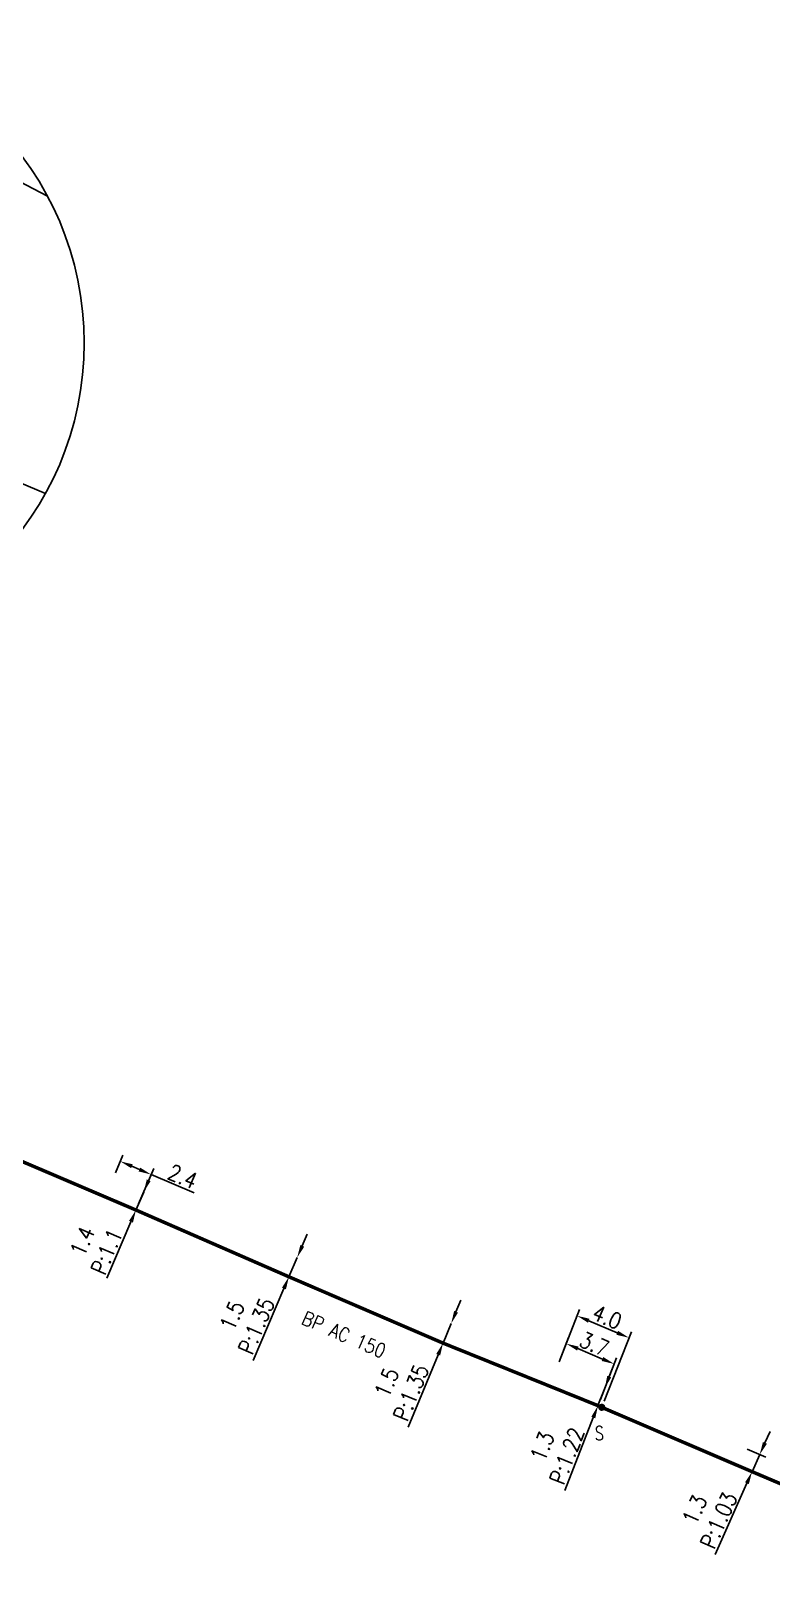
# Model space of a CAD drawing. Header units: millimetres. Extents: x 185000 to 186000, y 127990 to 129010.
# Drawn here: x 185599.1 to 185651.7, y 128864.8 to 128975.2 of the extents above; entities that cross this region are included whole.
import ezdxf
from ezdxf.enums import TextEntityAlignment as Align

# ---------------------------------------------------------------- set-up
doc = ezdxf.new("R2010")
doc.units = ezdxf.units.MM
doc.header["$PDMODE"] = 34
doc.linetypes.add('L_25_AP', pattern=[2000, 1000, 1000])
doc.layers.get('0').update_dxf_attribs({"linetype": 'CONTINUOUS'})
doc.layers.get('DEFPOINTS').update_dxf_attribs({"linetype": 'CONTINUOUS'})
for name, color, linetype in [('L_150', 1, 'CONTINUOUS'), ('L_300', 7, 'CONTINUOUS'), ('L_900', 7, 'CONTINUOUS')]:
    doc.layers.add(name, color=color, linetype=linetype)
doc.styles.add('G_ROMANS', font='ROMANS.SHX', dxfattribs={"width": 0.75})
doc.styles.get("Standard").update_dxf_attribs({"font": 'romans.shx', "width": 0.85})
doc.dimstyles.get("Standard").update_dxf_attribs({"dimtxt": 1.5, "dimasz": 1.2, "dimexe": 0.625, "dimexo": 0.625, "dimgap": 0.25, "dimtad": 1, "dimdec": 1, "dimzin": 0, "dimdsep": 46, "dimtxsty": 'Standard', "dimcen": -0.5, "dimadec": 0, "dimazin": 0, "dimtfac": 1, "dimtdec": 1, "dimtmove": 0, "dimatfit": 3, "dimfxl": 0, "dimtolj": 1, "dimtzin": 0, "dimarcsym": 0})

# ---------------------------------------------------------------- blocks, each defined once
blk = doc.blocks.new('*D671')
at = {"layer": 'DEFPOINTS', "color": 0, "linetype": 'Continuous', "transparency": 16777216}
for p in [(185605.42, 128894.93), (185604.89, 128893.69), (185606.53, 128891.47)]:
    blk.add_point(p, dxfattribs=at)
at = {"layer": 'L_150', "color": 0, "linetype": 'Continuous', "lineweight": -2, "transparency": 16777216}
for p, q in [((185605.08, 128894.12), (185605.61, 128895.36)), ((185606.25, 128894.58), (185606.78, 128894.35)), ((185606.72, 128891.9), (185607.79, 128894.42)), ((185607.61, 128893.99), (185610.67, 128892.68))]:
    blk.add_line(p, q, dxfattribs=at)
at = {"layer": 'L_150', "color": 0, "linetype": 'Continuous', "transparency": 16777216}
for points in [[(185606.31, 128894.71), (185606.19, 128894.44), (185605.42, 128894.93)], [(185606.84, 128894.48), (185606.72, 128894.21), (185607.61, 128893.99)]]:
    blk.add_solid(points, dxfattribs=at)
at = {"layer": 'L_150', "color": 0, "linetype": 'Continuous', "transparency": 16777216, "insert": (185609.85, 128893.85), "char_height": 1.125, "attachment_point": 5, "rotation": 336.8119}
blk.add_mtext('\\A1;2.4', dxfattribs=at)
blk = doc.blocks.new('*D672')
at = {"layer": 'DEFPOINTS', "color": 0, "linetype": 'Continuous', "transparency": 16777216}
for p in [(185607.08, 128892.75), (185607.08, 128892.75), (185606.53, 128891.47)]:
    blk.add_point(p, dxfattribs=at)
at = {"layer": 'L_150', "color": 0, "linetype": 'Continuous', "lineweight": -2, "transparency": 16777216}
for p, q in [((185607.44, 128893.58), (185607.79, 128894.41)), ((185607.08, 128892.75), (185606.53, 128891.47)), ((185606.18, 128890.64), (185604.46, 128886.62))]:
    blk.add_line(p, q, dxfattribs=at)
at = {"layer": 'L_150', "color": 0, "linetype": 'Continuous', "transparency": 16777216}
for points in [[(185607.3, 128893.64), (185607.57, 128893.52), (185607.08, 128892.75)], [(185606.04, 128890.7), (185606.32, 128890.58), (185606.53, 128891.47)]]:
    blk.add_solid(points, dxfattribs=at)
at = {"layer": 'L_150', "color": 0, "linetype": 'Continuous', "transparency": 16777216, "insert": (185603.59, 128888.88), "char_height": 1.125, "attachment_point": 5, "rotation": 66.8925}
blk.add_mtext('\\A1;1.4\\PP:1.1', dxfattribs=at)
blk = doc.blocks.new('*D673')
at = {"layer": 'DEFPOINTS', "color": 0, "linetype": 'Continuous', "transparency": 16777216}
for p in [(185617.98, 128888.1), (185617.98, 128888.1), (185617.39, 128886.73)]:
    blk.add_point(p, dxfattribs=at)
at = {"layer": 'L_150', "color": 0, "linetype": 'Continuous', "lineweight": -2, "transparency": 16777216}
for p, q in [((185618.34, 128888.93), (185618.69, 128889.76)), ((185617.98, 128888.1), (185617.39, 128886.73)), ((185617.04, 128885.9), (185614.85, 128880.79))]:
    blk.add_line(p, q, dxfattribs=at)
at = {"layer": 'L_150', "color": 0, "linetype": 'Continuous', "transparency": 16777216}
for points in [[(185618.2, 128888.99), (185618.48, 128888.87), (185617.98, 128888.1)], [(185616.9, 128885.96), (185617.18, 128885.84), (185617.39, 128886.73)]]:
    blk.add_solid(points, dxfattribs=at)
at = {"layer": 'L_150', "color": 0, "linetype": 'Continuous', "transparency": 16777216, "insert": (185614.22, 128883.6), "char_height": 1.125, "attachment_point": 5, "rotation": 66.8165}
blk.add_mtext('\\A1;1.5\\PP:1.35', dxfattribs=at)
blk = doc.blocks.new('*D674')
at = {"layer": 'DEFPOINTS', "color": 0, "linetype": 'Continuous', "transparency": 16777216}
for p in [(185628.91, 128883.41), (185628.91, 128883.41), (185628.33, 128882.02)]:
    blk.add_point(p, dxfattribs=at)
at = {"layer": 'L_150', "color": 0, "linetype": 'Continuous', "lineweight": -2, "transparency": 16777216}
for p, q in [((185629.25, 128884.24), (185629.6, 128885.07)), ((185628.91, 128883.41), (185628.33, 128882.02)), ((185627.99, 128881.19), (185625.86, 128876.06))]:
    blk.add_line(p, q, dxfattribs=at)
at = {"layer": 'L_150', "color": 0, "linetype": 'Continuous', "transparency": 16777216}
for points in [[(185629.12, 128884.3), (185629.39, 128884.18), (185628.91, 128883.41)], [(185627.85, 128881.25), (185628.13, 128881.14), (185628.33, 128882.02)]]:
    blk.add_solid(points, dxfattribs=at)
at = {"layer": 'L_150', "color": 0, "linetype": 'Continuous', "transparency": 16777216, "insert": (185625.2, 128878.86), "char_height": 1.125, "attachment_point": 5, "rotation": 67.4789}
blk.add_mtext('\\A1;1.5\\PP:1.35', dxfattribs=at)
blk = doc.blocks.new('*D675')
at = {"layer": 'DEFPOINTS', "color": 0, "linetype": 'Continuous', "transparency": 16777216}
for p in [(185637.08, 128881.98), (185636.4, 128880.25), (185639.33, 128877.58)]:
    blk.add_point(p, dxfattribs=at)
at = {"layer": 'L_150', "color": 0, "linetype": 'Continuous', "lineweight": -2, "transparency": 16777216}
for p, q in [((185636.57, 128880.69), (185637.25, 128882.42)), ((185639.65, 128880.89), (185637.91, 128881.63)), ((185639.5, 128878.01), (185640.65, 128880.98))]:
    blk.add_line(p, q, dxfattribs=at)
at = {"layer": 'L_150', "color": 0, "linetype": 'Continuous', "transparency": 16777216}
for points in [[(185637.96, 128881.77), (185637.85, 128881.49), (185637.08, 128881.98)], [(185639.71, 128881.03), (185639.6, 128880.75), (185640.48, 128880.54)]]:
    blk.add_solid(points, dxfattribs=at)
at = {"layer": 'L_150', "color": 0, "linetype": 'Continuous', "transparency": 16777216, "insert": (185639.07, 128881.95), "char_height": 1.125, "attachment_point": 5, "rotation": 336.9958}
blk.add_mtext('\\A1;3.7', dxfattribs=at)
blk = doc.blocks.new('*D676')
at = {"layer": 'DEFPOINTS', "color": 0, "linetype": 'Continuous', "transparency": 16777216}
for p in [(185639.81, 128878.81), (185639.81, 128878.81), (185639.33, 128877.58)]:
    blk.add_point(p, dxfattribs=at)
at = {"layer": 'L_150', "color": 0, "linetype": 'Continuous', "lineweight": -2, "transparency": 16777216}
for p, q in [((185640.13, 128879.65), (185640.46, 128880.48)), ((185639.81, 128878.81), (185639.33, 128877.58)), ((185639, 128876.74), (185636.98, 128871.56))]:
    blk.add_line(p, q, dxfattribs=at)
at = {"layer": 'L_150', "color": 0, "linetype": 'Continuous', "transparency": 16777216}
for points in [[(185639.99, 128879.7), (185640.27, 128879.59), (185639.81, 128878.81)], [(185638.86, 128876.79), (185639.14, 128876.68), (185639.33, 128877.58)]]:
    blk.add_solid(points, dxfattribs=at)
at = {"layer": 'L_150', "color": 0, "linetype": 'Continuous', "transparency": 16777216, "insert": (185636.25, 128874.35), "char_height": 1.125, "attachment_point": 5, "rotation": 68.6759}
blk.add_mtext('\\A1;1.3\\PP:1.22', dxfattribs=at)
blk = doc.blocks.new('*D677')
at = {"layer": 'DEFPOINTS', "color": 0, "linetype": 'Continuous', "transparency": 16777216}
for p in [(185649.49, 128874.7), (185650.81, 128874.1), (185650.27, 128872.89)]:
    blk.add_point(p, dxfattribs=at)
at = {"layer": 'L_150', "color": 0, "linetype": 'Continuous', "lineweight": -2, "transparency": 16777216}
for p, q in [((185651.18, 128874.93), (185651.55, 128875.75)), ((185649.92, 128874.5), (185651.24, 128873.91)), ((185650.81, 128874.1), (185650.27, 128872.89)), ((185649.9, 128872.07), (185647.64, 128867))]:
    blk.add_line(p, q, dxfattribs=at)
at = {"layer": 'L_150', "color": 0, "linetype": 'Continuous', "transparency": 16777216}
for points in [[(185651.04, 128874.99), (185651.32, 128874.87), (185650.81, 128874.1)], [(185649.77, 128872.13), (185650.04, 128872.01), (185650.27, 128872.89)]]:
    blk.add_solid(points, dxfattribs=at)
at = {"layer": 'L_150', "color": 0, "linetype": 'Continuous', "transparency": 16777216, "insert": (185647.05, 128869.81), "char_height": 1.125, "attachment_point": 5, "rotation": 65.9237}
blk.add_mtext('\\A1;1.3\\PP:1.03', dxfattribs=at)
blk = doc.blocks.new('*D685')
at = {"layer": 'DEFPOINTS', "color": 0, "linetype": 'Continuous', "transparency": 16777216}
for p in [(185637.85, 128883.96), (185636.4, 128880.25), (185639.6, 128877.46)]:
    blk.add_point(p, dxfattribs=at)
at = {"layer": 'L_300', "color": 0, "linetype": 'Continuous', "lineweight": -2, "transparency": 16777216}
for p, q in [((185636.57, 128880.69), (185638.02, 128884.4)), ((185640.7, 128882.75), (185638.68, 128883.61)), ((185639.77, 128877.9), (185641.7, 128882.83))]:
    blk.add_line(p, q, dxfattribs=at)
at = {"layer": 'L_300', "color": 0, "linetype": 'Continuous', "transparency": 16777216}
for points in [[(185638.73, 128883.75), (185638.62, 128883.47), (185637.85, 128883.96)], [(185640.76, 128882.89), (185640.64, 128882.61), (185641.53, 128882.4)]]:
    blk.add_solid(points, dxfattribs=at)
at = {"layer": 'L_300', "color": 0, "linetype": 'Continuous', "transparency": 16777216, "insert": (185639.98, 128883.87), "char_height": 1.125, "attachment_point": 5, "rotation": 336.9958}
blk.add_mtext('\\A1;4.0', dxfattribs=at)
blk = doc.blocks.new('L_300_11')
at = {"color": 0, "linetype": 'Continuous', "const_width": 0.248, "flags": 128}
blk.add_lwpolyline([(-0.13, 0, 1), (0.13, 0, 1)], format="xyb", close=True, dxfattribs=at)
at = {"linetype": 'Continuous', "style": 'G_ROMANS', "width": 0.75}
blk.add_attdef('S', text='', height=1, dxfattribs=at).set_placement((0, 1.35), align=Align.MIDDLE_CENTER)
at = {"color": 0, "linetype": 'Continuous', "width": 0.75, "flags": 3}
for tag, p in [('DEF_LEG', (0, -5)), ('DEF_COUP', (0, -7.5)), ('DEF_TYPE', (0, -10))]:
    blk.add_attdef(tag, text='', height=1.2, dxfattribs=at).set_placement(p, align=Align.MIDDLE)

msp = doc.modelspace()

# ---------------------------------------------------------------- linework, layer by layer
at = {"layer": 'L_150', "linetype": 'L_25_AP', "const_width": 0.25, "flags": 128}
msp.add_lwpolyline([(185468.01, 128949.61), (185469.78, 128949.26), (185469.78, 128949.26), (185470.28, 128949.16), (185480.41, 128944.61), (185491.91, 128939.93), (185491.91, 128939.93), (185498.66, 128937.1), (185500.43, 128936.36), (185502.63, 128935.94), (185504.11, 128935.28), (185504.11, 128935.28), (185513.21, 128931.2, -0.347084), (185513.33, 128930.92, 0.514698), (185513.47, 128930.66), (185518.8, 128928.08), (185540.8, 128919.22), (185551.84, 128914.58), (185551.84, 128914.58), (185562.82, 128909.99), (185573.88, 128905.32), (185584.67, 128900.75), (185595.54, 128896.16), (185606.53, 128891.47), (185617.39, 128886.73), (185617.39, 128886.73), (185628.33, 128882.02), (185628.33, 128882.02), (185639.33, 128877.58), (185639.6, 128877.46), (185650.27, 128872.89), (185650.27, 128872.89), (185661.21, 128868.24), (185661.21, 128868.24), (185667.16, 128865.75), (185694.03, 128854.51), (185704.86, 128849.95), (185715.83, 128845.29), (185725.33, 128841.25), (185725.33, 128841.25), (185736.35, 128836.63), (185750.2, 128830.77), (185753.55, 128829.35), (185779.72, 128818.27), (185779.72, 128818.27), (185779.72, 128818.27), (185779.72, 128818.27), (185779.72, 128818.27), (185779.72, 128818.27), (185779.72, 128818.27), (185779.72, 128818.27), (185779.72, 128818.27), (185790.88, 128813.71), (185792.23, 128813.03), (185793.36, 128812.55), (185793.36, 128812.55), (185795.35, 128808.91), (185798.04, 128807.58), (185801.11, 128807.2), (185806.11, 128806.8), (185806.11, 128806.8), (185817.54, 128802.09), (185820.38, 128800.97), (185820.38, 128800.97), (185831.34, 128796.11), (185842.45, 128791.48), (185853.57, 128787.37), (185853.57, 128787.37), (185864.56, 128782.91), (185864.56, 128782.91), (185886.73, 128773.67), (185886.73, 128773.67), (185897.73, 128769.21), (185908.84, 128764.84), (185920.22, 128761.7), (185931.68, 128758.32), (185932.85, 128758.02), (185936.24, 128757.15), (185936.24, 128757.15), (185947.19, 128756.19), (185949.86, 128755.78), (185953.83, 128756.4), (185954.17, 128756.45)], format="xyb", dxfattribs=at)
at = {"layer": 'L_900', "color": 252}
msp.add_lwpolyline([(185600.12, 128942.36), (185590.36, 128946.48), (185590.09, 128946.4), (185589.63, 128946.96), (185588.26, 128951.02), (185588.23, 128951.75), (185588.54, 128951.86), (185595.75, 128965.8), (185600.26, 128963.47)], dxfattribs=at)
at = {"layer": 'L_900', "ltscale": 0.5}
msp.add_circle((185580.72, 128953.04), 22.14, dxfattribs=at)

# ---------------------------------------------------------------- block references
at = {"layer": 'L_300', "ltscale": 0.5}
ref = msp.add_blockref('L_300_11', (185639.6, 128877.46), dxfattribs=dict(at, rotation=356.3706985666818))
ref.add_attrib('S', 'S', dxfattribs={"layer": '0', "linetype": 'Continuous', "height": 1, "style": 'G_ROMANS', "width": 0.75}).set_placement((185639.43, 128875.62), align=Align.MIDDLE_CENTER)

# ---------------------------------------------------------------- texts
at = {"layer": 'L_150', "linetype": 'Continuous', "width": 0.85}
msp.add_text('BP AC 150', height=1, rotation=336.7485, dxfattribs=at).set_placement((185621.3, 128882.63), align=Align.MIDDLE)

# ---------------------------------------------------------------- dimensions: what is measured, and where the dimension line sits
at = {"layer": 'L_150', "linetype": 'Continuous'}
for base, p1, p2, angle, text, picture, middle in [((185607.08, 128892.75), (185606.53, 128891.47), (185607.08, 128892.75), 246.8925, '<>\\PP:1.1', '*D672', (185605.14, 128888.21)), ((185617.98, 128888.1), (185617.39, 128886.73), (185617.98, 128888.1), 246.8165, '<>\\PP:1.35', '*D673', (185615.77, 128882.93)), ((185628.91, 128883.41), (185628.33, 128882.02), (185628.91, 128883.41), 247.4789, '<>\\PP:1.35', '*D674', (185626.75, 128878.21)), ((185639.81, 128878.81), (185639.33, 128877.58), (185639.81, 128878.81), 248.6759, '<>\\PP:1.22', '*D676', (185637.83, 128873.73)), ((185650.81, 128874.1), (185650.27, 128872.89), (185649.49, 128874.7), 245.9237, '<>\\PP:1.03', '*D677', (185648.59, 128869.12))]:
    dim = msp.add_linear_dim(base=base, p1=p1, p2=p2, angle=angle, text=text, dimstyle='Standard', override={"dimscale": 0.75, "dimatfit": 0}, dxfattribs=at)
    dim.commit()
    dim.dimension.update_dxf_attribs({"geometry": picture, "text_midpoint": middle, "dimtype": 160})
dim = msp.add_linear_dim(base=(185605.42, 128894.93), p1=(185606.53, 128891.47), p2=(185604.89, 128893.69), angle=336.8119, dimstyle='Standard', override={"dimscale": 0.75}, dxfattribs=at)
dim.commit()
dim.dimension.update_dxf_attribs({"geometry": '*D671', "text_midpoint": (185609.55, 128893.16), "dimtype": 160})
dim = msp.add_linear_dim(base=(185637.08, 128881.98), p1=(185639.33, 128877.58), p2=(185636.4, 128880.25), angle=336.9958, dimstyle='Standard', override={"dimscale": 0.75}, dxfattribs=at)
dim.commit()
dim.dimension.update_dxf_attribs({"geometry": '*D675', "text_midpoint": (185639.07, 128881.95)})
at = {"layer": 'L_300', "linetype": 'Continuous'}
dim = msp.add_linear_dim(base=(185637.85, 128883.96), p1=(185639.6, 128877.46), p2=(185636.4, 128880.25), angle=336.9958, dimstyle='Standard', override={"dimscale": 0.75}, dxfattribs=at)
dim.commit()
dim.dimension.update_dxf_attribs({"geometry": '*D685', "text_midpoint": (185639.98, 128883.87)})

doc.saveas('drawing.dxf')
